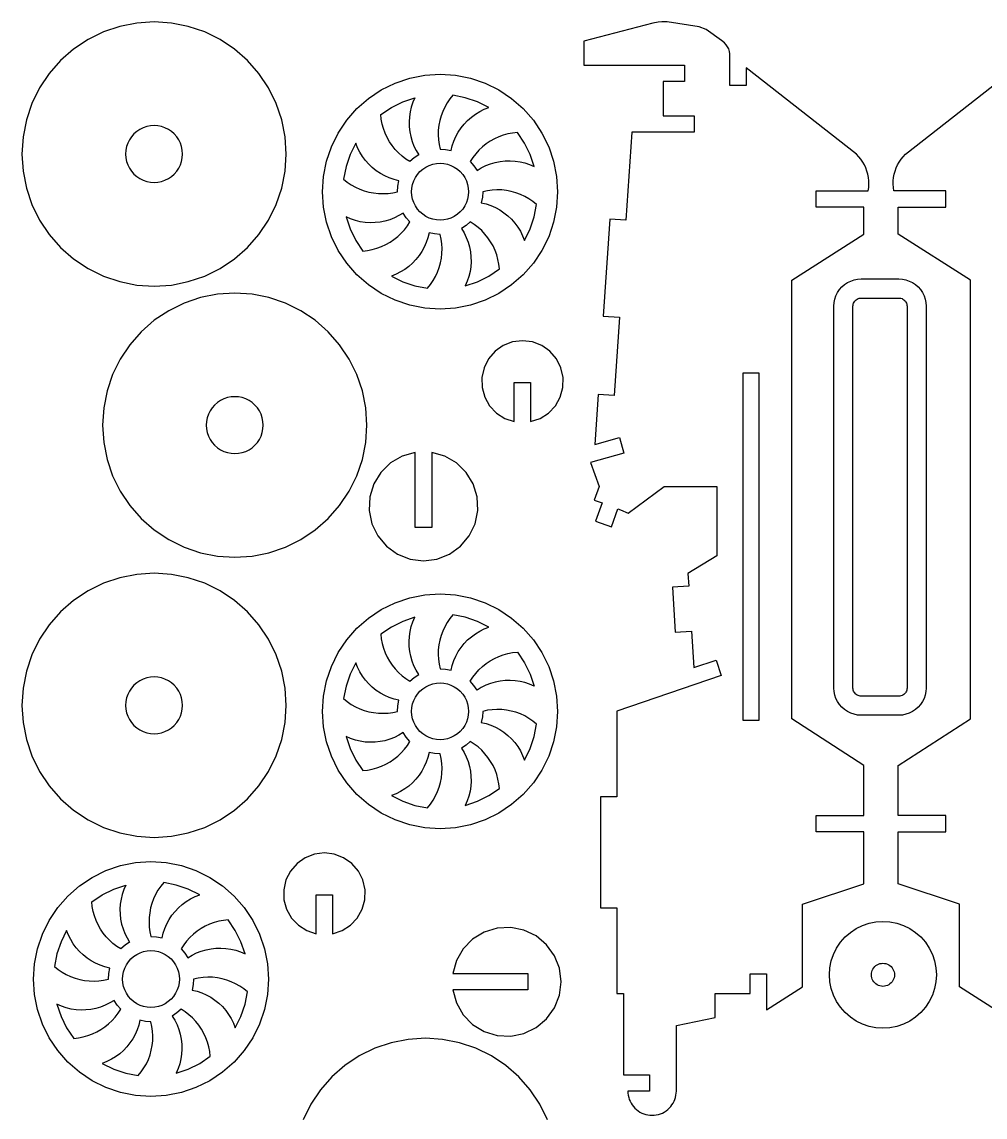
# Model space of a CAD drawing. Extents: x -1646 to 606, y -672 to 653.
# Drawn here: x -1644 to -937, y -152 to 653 of the extents above; entities that cross this region are included whole.
import ezdxf

# ---------------------------------------------------------------- set-up
doc = ezdxf.new("R2010")
doc.units = 0
doc.header["$MEASUREMENT"] = 0
doc.layers.get('0').update_dxf_attribs({"linetype": 'CONTINUOUS'})

msp = doc.modelspace()

# ---------------------------------------------------------------- linework, layer by layer
for points in [[(-1521.47, 649.26), (-1533.92, 651.73), (-1546.58, 652.56), (-1559.24, 651.73), (-1571.69, 649.26), (-1583.7, 645.18), (-1595.08, 639.57), (-1605.63, 632.52), (-1615.17, 624.15), (-1623.54, 614.61), (-1630.59, 604.06), (-1636.2, 592.68), (-1640.28, 580.66), (-1642.75, 568.22), (-1643.58, 555.56), (-1642.75, 542.9), (-1640.28, 530.45), (-1636.2, 518.44), (-1630.59, 507.06), (-1623.54, 496.51), (-1615.17, 486.97), (-1605.63, 478.6), (-1595.08, 471.55), (-1583.7, 465.94), (-1571.69, 461.86), (-1559.24, 459.38), (-1546.58, 458.55), (-1533.92, 459.38), (-1521.47, 461.86), (-1509.46, 465.94), (-1498.08, 471.55), (-1487.53, 478.6), (-1477.99, 486.97), (-1469.62, 496.51), (-1462.57, 507.06), (-1456.96, 518.44), (-1452.88, 530.45), (-1450.41, 542.9), (-1449.58, 555.56), (-1450.41, 568.22), (-1452.88, 580.66), (-1456.96, 592.68), (-1462.57, 604.06), (-1469.62, 614.61), (-1477.99, 624.15), (-1487.53, 632.52), (-1498.08, 639.57), (-1509.46, 645.18)], [(-1202.17, -120.45), (-1182.99, -120.45), (-1182.99, -132.45), (-1198.94, -132.45), (-1198.87, -134), (-1198.67, -135.54), (-1198.33, -137.06), (-1197.86, -138.54), (-1197.27, -139.97), (-1196.55, -141.35), (-1195.72, -142.66), (-1194.77, -143.89), (-1193.72, -145.04), (-1192.58, -146.08), (-1191.35, -147.03), (-1190.04, -147.86), (-1188.66, -148.58), (-1187.23, -149.17), (-1185.75, -149.64), (-1184.23, -149.98), (-1182.69, -150.18), (-1181.14, -150.25), (-1179.59, -150.18), (-1178.05, -149.98), (-1176.54, -149.64), (-1175.06, -149.17), (-1173.62, -148.58), (-1172.24, -147.86), (-1170.94, -147.03), (-1169.7, -146.08), (-1168.56, -145.04), (-1167.51, -143.89), (-1166.57, -142.66), (-1165.73, -141.35), (-1165.01, -139.97), (-1164.42, -138.54), (-1163.95, -137.06), (-1163.62, -135.54), (-1163.42, -134), (-1163.35, -132.45), (-1163.35, -84.29), (-1134.94, -78.33), (-1134.94, -60.7), (-1109.1, -60.7), (-1109.1, -46.26), (-1097.1, -46.26), (-1097.1, -72.82), (-1070.66, -55.81), (-1070.66, 4.82), (-1025.77, 19.79), (-1025.77, 57.89), (-1060.71, 57.89), (-1060.71, 69.89), (-1025.77, 69.89), (-1025.77, 106.57), (-1078.71, 140.81), (-1078.71, 462.96), (-1025.77, 496.6), (-1025.77, 516.62), (-1060.71, 516.62), (-1060.71, 528.62), (-1022.54, 528.62), (-1022.2, 531.03), (-1022.06, 533.47), (-1022.12, 535.9), (-1022.37, 538.33), (-1022.83, 540.72), (-1023.47, 543.07), (-1024.31, 545.36), (-1025.33, 547.57), (-1026.53, 549.69), (-1027.89, 551.71), (-1029.42, 553.61), (-1031.1, 555.38), (-1112.16, 618.91), (-1112.16, 605.78), (-1124.14, 605.78), (-1124.14, 629.17), (-1124.41, 630.95), (-1124.94, 632.67), (-1125.72, 634.29), (-1126.73, 635.77), (-1127.96, 637.09), (-1130.15, 638.87), (-1141.51, 646.98), (-1146.71, 648.89), (-1170, 652.56), (-1173.96, 652.54), (-1176.6, 652.31), (-1180.5, 651.64), (-1231.36, 638.54), (-1231.36, 620.72), (-1157.44, 620.72), (-1157.44, 608.72), (-1173.01, 608.72), (-1173.01, 583.64), (-1150.26, 583.64), (-1150.26, 571.64), (-1196.05, 571.64), (-1200.3, 506.88), (-1212.27, 507.68), (-1217.01, 436.54), (-1205.03, 435.74), (-1208.86, 378.23), (-1220.83, 379.03), (-1223.27, 342.38), (-1205.01, 347.46), (-1201.8, 335.9), (-1226.45, 329.03), (-1220.02, 311.53), (-1223.6, 301.45), (-1217.84, 299.41), (-1222.64, 285.91), (-1210.99, 281.77), (-1206.27, 295.07), (-1204.44, 294.42), (-1198.63, 291.92), (-1172.41, 311.53), (-1133.61, 311.53), (-1133.61, 260.47), (-1154.8, 247.6), (-1154.22, 238.16), (-1166.2, 237.43), (-1164.16, 204.41), (-1152.18, 205.15), (-1150.54, 178.44), (-1134.24, 183.99), (-1130.37, 172.63), (-1207.03, 146.51), (-1207.03, 83.65), (-1219.03, 83.65), (-1219.03, 2.02), (-1207.03, 2.02), (-1207.03, -60.7), (-1202.17, -60.7)], [(-1253.39, 505.53), (-1257.01, 494.85), (-1262, 484.73), (-1268.27, 475.34), (-1275.71, 466.86), (-1284.2, 459.42), (-1293.58, 453.15), (-1303.7, 448.16), (-1314.39, 444.53), (-1325.45, 442.33), (-1336.71, 441.59), (-1347.97, 442.33), (-1359.04, 444.53), (-1369.73, 448.16), (-1379.85, 453.15), (-1389.23, 459.42), (-1397.71, 466.86), (-1405.15, 475.34), (-1411.42, 484.73), (-1416.41, 494.85), (-1420.04, 505.53), (-1422.24, 516.6), (-1422.98, 527.86), (-1422.24, 539.12), (-1420.04, 550.19), (-1416.41, 560.87), (-1411.42, 570.99), (-1405.15, 580.38), (-1397.71, 588.86), (-1389.23, 596.3), (-1379.85, 602.57), (-1369.73, 607.56), (-1359.04, 611.19), (-1347.97, 613.39), (-1336.71, 614.13), (-1325.45, 613.39), (-1314.39, 611.19), (-1303.7, 607.56), (-1293.58, 602.57), (-1284.2, 596.3), (-1275.71, 588.86), (-1268.27, 580.38), (-1262, 570.99), (-1257.01, 560.87), (-1253.39, 550.19), (-1251.18, 539.12), (-1250.45, 527.86), (-1251.18, 516.6)], [(-1379.18, 577.59), (-1379.84, 581.05), (-1380.22, 584.56), (-1372.45, 589.75), (-1364.06, 593.89), (-1355.21, 596.89), (-1356.67, 593.53), (-1357.83, 590.05), (-1358.69, 586.49), (-1359.23, 582.87), (-1359.46, 579.21), (-1359.37, 575.54), (-1358.96, 571.9), (-1358.24, 568.31), (-1357.21, 564.79), (-1355.88, 561.38), (-1354.26, 558.09), (-1352.36, 554.96), (-1355.76, 552.68), (-1358.84, 549.98), (-1361.8, 551.89), (-1364.6, 554.03), (-1367.22, 556.39), (-1369.64, 558.95), (-1371.84, 561.7), (-1373.82, 564.62), (-1375.55, 567.69), (-1377.03, 570.89), (-1378.24, 574.2)], [(-1336.71, 559.15), (-1332.63, 558.88), (-1328.62, 558.08), (-1327.74, 561.64), (-1326.57, 565.11), (-1325.09, 568.47), (-1323.34, 571.68), (-1321.3, 574.74), (-1319.02, 577.6), (-1316.49, 580.25), (-1313.74, 582.68), (-1310.79, 584.86), (-1307.67, 586.77), (-1304.39, 588.41), (-1300.98, 589.75), (-1309.37, 593.89), (-1318.22, 596.89), (-1327.39, 598.71), (-1329.59, 595.97), (-1331.57, 593.05), (-1333.31, 589.99), (-1334.79, 586.79), (-1336.01, 583.48), (-1336.96, 580.09), (-1337.63, 576.63), (-1338.01, 573.13), (-1338.12, 569.6), (-1337.93, 566.08), (-1337.46, 562.59)], [(-1530.01, 568.27), (-1531.81, 570.32), (-1533.87, 572.12), (-1536.14, 573.64), (-1538.59, 574.85), (-1541.18, 575.73), (-1543.85, 576.26), (-1546.58, 576.44), (-1549.31, 576.26), (-1551.98, 575.73), (-1554.57, 574.85), (-1557.02, 573.64), (-1559.29, 572.12), (-1561.34, 570.32), (-1563.15, 568.27), (-1564.66, 566), (-1565.87, 563.55), (-1566.75, 560.96), (-1567.28, 558.28), (-1567.46, 555.56), (-1567.28, 552.83), (-1566.75, 550.15), (-1565.87, 547.57), (-1564.66, 545.12), (-1563.15, 542.85), (-1561.34, 540.79), (-1559.29, 538.99), (-1557.02, 537.47), (-1554.57, 536.27), (-1551.98, 535.39), (-1549.31, 534.86), (-1546.58, 534.68), (-1543.85, 534.86), (-1541.18, 535.39), (-1538.59, 536.27), (-1536.14, 537.47), (-1533.87, 538.99), (-1531.81, 540.79), (-1530.01, 542.85), (-1528.5, 545.12), (-1527.29, 547.57), (-1526.41, 550.15), (-1525.88, 552.83), (-1525.7, 555.56), (-1525.88, 558.28), (-1526.41, 560.96), (-1527.29, 563.55), (-1528.5, 566)], [(-1311.89, 546.91), (-1309.62, 543.5), (-1306.48, 545.41), (-1303.2, 547.03), (-1299.78, 548.36), (-1296.26, 549.39), (-1292.67, 550.11), (-1289.03, 550.52), (-1285.37, 550.61), (-1281.71, 550.38), (-1278.08, 549.83), (-1274.52, 548.98), (-1271.04, 547.82), (-1267.68, 546.36), (-1270.69, 555.21), (-1274.82, 563.59), (-1280.02, 571.37), (-1283.52, 570.99), (-1286.98, 570.32), (-1290.38, 569.38), (-1293.69, 568.17), (-1296.89, 566.7), (-1299.96, 564.96), (-1302.87, 562.99), (-1305.62, 560.79), (-1308.19, 558.37), (-1310.55, 555.75), (-1312.68, 552.95), (-1314.59, 549.98)], [(-1402.74, 555.21), (-1405.74, 546.36), (-1407.57, 537.19), (-1404.82, 534.98), (-1401.91, 533), (-1398.84, 531.26), (-1395.64, 529.78), (-1392.34, 528.56), (-1388.94, 527.61), (-1385.48, 526.95), (-1381.98, 526.56), (-1378.46, 526.46), (-1374.94, 526.64), (-1371.45, 527.11), (-1368, 527.86), (-1367.74, 531.94), (-1366.94, 535.96), (-1370.5, 536.83), (-1373.97, 538.01), (-1377.32, 539.48), (-1380.54, 541.24), (-1383.59, 543.27), (-1386.45, 545.56), (-1389.11, 548.08), (-1391.53, 550.83), (-1393.71, 553.78), (-1395.62, 556.9), (-1397.26, 560.18), (-1398.61, 563.59)], [(-1342.12, 548.03), (-1339.44, 548.56), (-1336.71, 548.74), (-1333.99, 548.56), (-1331.31, 548.03), (-1328.72, 547.15), (-1326.27, 545.94), (-1324, 544.43), (-1321.95, 542.62), (-1320.15, 540.57), (-1318.63, 538.3), (-1317.42, 535.85), (-1316.54, 533.26), (-1316.01, 530.58), (-1315.83, 527.86), (-1316.01, 525.13), (-1316.54, 522.46), (-1317.42, 519.87), (-1318.63, 517.42), (-1320.15, 515.15), (-1321.95, 513.09), (-1324, 511.29), (-1326.27, 509.78), (-1328.72, 508.57), (-1331.31, 507.69), (-1333.99, 507.16), (-1336.71, 506.98), (-1339.44, 507.16), (-1342.12, 507.69), (-1344.7, 508.57), (-1347.15, 509.78), (-1349.42, 511.29), (-1351.48, 513.09), (-1353.28, 515.15), (-1354.8, 517.42), (-1356, 519.87), (-1356.88, 522.46), (-1357.42, 525.13), (-1357.59, 527.86), (-1357.42, 530.58), (-1356.88, 533.26), (-1356, 535.85), (-1354.8, 538.3), (-1353.28, 540.57), (-1351.48, 542.62), (-1349.42, 544.43), (-1347.15, 545.94), (-1344.7, 547.15)], [(-1265.86, 518.53), (-1268.6, 520.74), (-1271.52, 522.72), (-1274.59, 524.46), (-1277.78, 525.94), (-1281.09, 527.16), (-1284.48, 528.1), (-1287.94, 528.77), (-1291.45, 529.16), (-1294.97, 529.26), (-1298.49, 529.08), (-1301.98, 528.61), (-1305.42, 527.86), (-1305.69, 523.78), (-1306.49, 519.76), (-1302.93, 518.89), (-1299.46, 517.71), (-1296.1, 516.24), (-1292.89, 514.48), (-1289.84, 512.45), (-1286.97, 510.16), (-1284.32, 507.64), (-1281.9, 504.89), (-1279.72, 501.94), (-1277.8, 498.82), (-1276.17, 495.54), (-1274.82, 492.13), (-1270.69, 500.51), (-1267.68, 509.36)], [(-1393.41, 484.35), (-1389.91, 484.73), (-1386.45, 485.4), (-1383.05, 486.34), (-1379.74, 487.55), (-1376.54, 489.02), (-1373.47, 490.75), (-1370.55, 492.73), (-1367.8, 494.93), (-1365.24, 497.35), (-1362.88, 499.97), (-1360.74, 502.77), (-1358.84, 505.73), (-1361.54, 508.81), (-1363.81, 512.21), (-1366.94, 510.31), (-1370.23, 508.69), (-1373.65, 507.36), (-1377.16, 506.33), (-1380.76, 505.61), (-1384.4, 505.2), (-1388.06, 505.11), (-1391.72, 505.34), (-1395.34, 505.88), (-1398.91, 506.74), (-1402.38, 507.9), (-1405.74, 509.36), (-1402.74, 500.51), (-1398.61, 492.13)], [(-1293.21, 471.16), (-1293.59, 474.67), (-1294.25, 478.13), (-1295.19, 481.52), (-1296.4, 484.83), (-1297.88, 488.03), (-1299.61, 491.1), (-1301.58, 494.02), (-1303.79, 496.77), (-1306.2, 499.33), (-1308.82, 501.69), (-1311.62, 503.83), (-1314.59, 505.73), (-1317.67, 503.04), (-1321.07, 500.76), (-1319.17, 497.63), (-1317.55, 494.34), (-1316.21, 490.93), (-1315.18, 487.41), (-1314.46, 483.82), (-1314.06, 480.18), (-1313.97, 476.51), (-1314.19, 472.85), (-1314.74, 469.23), (-1315.6, 465.67), (-1316.76, 462.19), (-1318.22, 458.83), (-1309.36, 461.83), (-1300.98, 465.97)], [(-1346.04, 457), (-1343.83, 459.75), (-1341.85, 462.67), (-1340.12, 465.73), (-1338.63, 468.93), (-1337.42, 472.24), (-1336.47, 475.63), (-1335.8, 479.09), (-1335.41, 482.59), (-1335.31, 486.12), (-1335.5, 489.63), (-1335.96, 493.13), (-1336.71, 496.57), (-1340.8, 496.84), (-1344.81, 497.64), (-1345.68, 494.08), (-1346.86, 490.61), (-1348.33, 487.25), (-1350.09, 484.03), (-1352.12, 480.98), (-1354.41, 478.12), (-1356.94, 475.47), (-1359.69, 473.04), (-1362.63, 470.86), (-1365.76, 468.95), (-1369.04, 467.31), (-1372.45, 465.97), (-1364.06, 461.83), (-1355.21, 458.83)], [(-1043.6, 456.02), (-1041.87, 457.99), (-1039.91, 459.71), (-1037.73, 461.16), (-1035.38, 462.32), (-1032.91, 463.16), (-1030.34, 463.67), (-1027.73, 463.84), (-1000.05, 463.84), (-997.44, 463.67), (-994.87, 463.16), (-992.39, 462.32), (-990.05, 461.16), (-987.87, 459.71), (-985.91, 457.99), (-984.18, 456.02), (-982.73, 453.84), (-981.57, 451.5), (-980.73, 449.02), (-980.22, 446.45), (-980.05, 443.84), (-980.05, 163.49), (-980.22, 160.88), (-980.73, 158.31), (-981.57, 155.84), (-982.73, 153.49), (-984.18, 151.31), (-985.91, 149.35), (-987.87, 147.62), (-990.05, 146.17), (-992.39, 145.01), (-994.87, 144.17), (-997.44, 143.66), (-1000.05, 143.49), (-1027.73, 143.49), (-1030.34, 143.66), (-1032.91, 144.17), (-1035.38, 145.01), (-1037.73, 146.17), (-1039.91, 147.62), (-1041.87, 149.35), (-1043.6, 151.31), (-1045.05, 153.49), (-1046.21, 155.84), (-1047.05, 158.31), (-1047.56, 160.88), (-1047.73, 163.49), (-1047.73, 443.84), (-1047.56, 446.45), (-1047.05, 449.02), (-1046.21, 451.5), (-1045.05, 453.84)], [(-1474.72, 260.33), (-1462.27, 262.8), (-1450.26, 266.88), (-1438.88, 272.49), (-1428.33, 279.54), (-1418.79, 287.91), (-1410.42, 297.45), (-1403.37, 308), (-1397.76, 319.38), (-1393.68, 331.39), (-1391.21, 343.84), (-1390.38, 356.5), (-1391.21, 369.16), (-1393.68, 381.61), (-1397.76, 393.62), (-1403.37, 405), (-1410.42, 415.55), (-1418.79, 425.09), (-1428.33, 433.46), (-1438.88, 440.51), (-1450.26, 446.12), (-1462.27, 450.2), (-1474.72, 452.67), (-1487.38, 453.5), (-1500.04, 452.67), (-1512.49, 450.2), (-1524.5, 446.12), (-1535.88, 440.51), (-1546.43, 433.46), (-1555.97, 425.09), (-1564.34, 415.55), (-1571.39, 405), (-1577, 393.62), (-1581.08, 381.61), (-1583.55, 369.16), (-1584.38, 356.5), (-1583.55, 343.84), (-1581.08, 331.39), (-1577, 319.38), (-1571.39, 308), (-1564.34, 297.45), (-1555.97, 287.91), (-1546.43, 279.54), (-1535.88, 272.49), (-1524.5, 266.88), (-1512.49, 262.8), (-1500.04, 260.33), (-1487.38, 259.5)], [(-994.51, 161.19), (-994.85, 160.49), (-995.29, 159.84), (-995.81, 159.25), (-996.4, 158.73), (-997.05, 158.29), (-997.75, 157.95), (-998.5, 157.69), (-999.27, 157.54), (-1000.05, 157.49), (-1027.73, 157.49), (-1028.51, 157.54), (-1029.28, 157.69), (-1030.03, 157.95), (-1030.73, 158.29), (-1031.38, 158.73), (-1031.97, 159.25), (-1032.49, 159.84), (-1032.93, 160.49), (-1033.27, 161.19), (-1033.53, 161.94), (-1033.68, 162.71), (-1033.73, 163.49), (-1033.73, 443.84), (-1033.68, 444.63), (-1033.53, 445.4), (-1033.27, 446.14), (-1032.93, 446.84), (-1032.49, 447.5), (-1031.97, 448.09), (-1031.38, 448.6), (-1030.73, 449.04), (-1030.03, 449.39), (-1029.28, 449.64), (-1028.51, 449.79), (-1027.73, 449.84), (-1000.05, 449.84), (-999.27, 449.79), (-998.5, 449.64), (-997.75, 449.39), (-997.05, 449.04), (-996.4, 448.6), (-995.81, 448.09), (-995.29, 447.5), (-994.85, 446.84), (-994.51, 446.14), (-994.25, 445.4), (-994.1, 444.63), (-994.05, 443.84), (-994.05, 163.49), (-994.1, 162.71), (-994.25, 161.94)], [(-1282.26, 387.81), (-1270.26, 387.81), (-1270.26, 359.09), (-1263.32, 361.42), (-1257.14, 365.37), (-1252.11, 370.69), (-1248.52, 377.08), (-1246.59, 384.15), (-1246.43, 391.48), (-1248.06, 398.62), (-1251.36, 405.16), (-1256.16, 410.7), (-1262.15, 414.92), (-1268.99, 417.55), (-1276.26, 418.44), (-1283.54, 417.55), (-1290.37, 414.92), (-1296.37, 410.7), (-1301.16, 405.16), (-1304.47, 398.62), (-1306.09, 391.48), (-1305.93, 384.15), (-1304, 377.08), (-1300.41, 370.69), (-1295.38, 365.37), (-1289.21, 361.42), (-1282.26, 359.09)], [(-1114.54, 394.67), (-1114.54, 139.84), (-1102.54, 139.84), (-1102.54, 394.67)], [(-1474.67, 373.07), (-1476.94, 374.58), (-1479.39, 375.79), (-1481.98, 376.67), (-1484.65, 377.2), (-1487.38, 377.38), (-1490.11, 377.2), (-1492.78, 376.67), (-1495.37, 375.79), (-1497.82, 374.58), (-1500.09, 373.07), (-1502.14, 371.26), (-1503.95, 369.21), (-1505.46, 366.94), (-1506.67, 364.49), (-1507.55, 361.9), (-1508.08, 359.22), (-1508.26, 356.5), (-1508.08, 353.77), (-1507.55, 351.1), (-1506.67, 348.51), (-1505.46, 346.06), (-1503.95, 343.79), (-1502.14, 341.73), (-1500.09, 339.93), (-1497.82, 338.42), (-1495.37, 337.21), (-1492.78, 336.33), (-1490.11, 335.8), (-1487.38, 335.62), (-1484.65, 335.8), (-1481.98, 336.33), (-1479.39, 337.21), (-1476.94, 338.42), (-1474.67, 339.93), (-1472.61, 341.73), (-1470.81, 343.79), (-1469.3, 346.06), (-1468.09, 348.51), (-1467.21, 351.1), (-1466.68, 353.77), (-1466.5, 356.5), (-1466.68, 359.22), (-1467.21, 361.9), (-1468.09, 364.49), (-1469.3, 366.94), (-1470.81, 369.21), (-1472.61, 371.26)], [(-1342.89, 281.42), (-1354.89, 281.42), (-1354.89, 336.44), (-1364.46, 333.74), (-1373.07, 328.76), (-1380.18, 321.81), (-1385.36, 313.32), (-1388.28, 303.81), (-1388.77, 293.88), (-1386.8, 284.14), (-1382.48, 275.18), (-1376.09, 267.56), (-1368.01, 261.76), (-1358.75, 258.13), (-1348.89, 256.89), (-1339.02, 258.13), (-1329.76, 261.76), (-1321.69, 267.56), (-1315.29, 275.18), (-1310.98, 284.14), (-1309, 293.88), (-1309.49, 303.81), (-1312.42, 313.32), (-1317.6, 321.81), (-1324.71, 328.76), (-1333.32, 333.74), (-1342.89, 336.44)], [(-1605.63, 227.73), (-1615.17, 219.36), (-1623.54, 209.82), (-1630.59, 199.27), (-1636.2, 187.89), (-1640.28, 175.88), (-1642.75, 163.43), (-1643.58, 150.77), (-1642.75, 138.11), (-1640.28, 125.67), (-1636.2, 113.65), (-1630.59, 102.27), (-1623.54, 91.72), (-1615.17, 82.18), (-1605.63, 73.81), (-1595.08, 66.76), (-1583.7, 61.15), (-1571.69, 57.07), (-1559.24, 54.6), (-1546.58, 53.77), (-1533.92, 54.6), (-1521.47, 57.07), (-1509.46, 61.15), (-1498.08, 66.76), (-1487.53, 73.81), (-1477.99, 82.18), (-1469.62, 91.72), (-1462.57, 102.27), (-1456.96, 113.65), (-1452.88, 125.67), (-1450.41, 138.11), (-1449.58, 150.77), (-1450.41, 163.43), (-1452.88, 175.88), (-1456.96, 187.89), (-1462.57, 199.27), (-1469.62, 209.82), (-1477.99, 219.36), (-1487.53, 227.73), (-1498.08, 234.78), (-1509.46, 240.39), (-1521.47, 244.47), (-1533.92, 246.95), (-1546.58, 247.78), (-1559.24, 246.95), (-1571.69, 244.47), (-1583.7, 240.39), (-1595.08, 234.78)], [(-1257.01, 179.37), (-1253.39, 168.69), (-1251.18, 157.62), (-1250.45, 146.36), (-1251.18, 135.1), (-1253.39, 124.03), (-1257.01, 113.35), (-1262, 103.23), (-1268.27, 93.84), (-1275.71, 85.36), (-1284.2, 77.92), (-1293.58, 71.65), (-1303.7, 66.66), (-1314.39, 63.03), (-1325.45, 60.83), (-1336.71, 60.09), (-1347.97, 60.83), (-1359.04, 63.03), (-1369.73, 66.66), (-1379.85, 71.65), (-1389.23, 77.92), (-1397.71, 85.36), (-1405.15, 93.84), (-1411.42, 103.23), (-1416.41, 113.35), (-1420.04, 124.03), (-1422.24, 135.1), (-1422.98, 146.36), (-1422.24, 157.62), (-1420.04, 168.69), (-1416.41, 179.37), (-1411.42, 189.49), (-1405.15, 198.88), (-1397.71, 207.36), (-1389.23, 214.8), (-1379.85, 221.07), (-1369.73, 226.06), (-1359.04, 229.69), (-1347.97, 231.89), (-1336.71, 232.63), (-1325.45, 231.89), (-1314.39, 229.69), (-1303.7, 226.06), (-1293.58, 221.07), (-1284.2, 214.8), (-1275.71, 207.36), (-1268.27, 198.88), (-1262, 189.49)], [(-1327.39, 217.21), (-1329.59, 214.47), (-1331.57, 211.55), (-1333.31, 208.49), (-1334.79, 205.29), (-1336.01, 201.98), (-1336.96, 198.59), (-1337.63, 195.13), (-1338.01, 191.63), (-1338.12, 188.1), (-1337.93, 184.58), (-1337.46, 181.09), (-1336.71, 177.65), (-1332.63, 177.38), (-1328.62, 176.58), (-1327.74, 180.14), (-1326.57, 183.61), (-1325.09, 186.97), (-1323.34, 190.18), (-1321.3, 193.24), (-1319.02, 196.1), (-1316.49, 198.75), (-1313.74, 201.18), (-1310.79, 203.36), (-1307.67, 205.27), (-1304.39, 206.91), (-1300.98, 208.25), (-1309.37, 212.39), (-1318.22, 215.39)], [(-1355.76, 171.18), (-1352.36, 173.46), (-1354.26, 176.59), (-1355.88, 179.88), (-1357.21, 183.29), (-1358.24, 186.81), (-1358.96, 190.4), (-1359.37, 194.04), (-1359.46, 197.71), (-1359.23, 201.37), (-1358.69, 204.99), (-1357.83, 208.55), (-1356.67, 212.03), (-1355.21, 215.39), (-1364.06, 212.39), (-1372.45, 208.25), (-1380.22, 203.06), (-1379.84, 199.55), (-1379.18, 196.09), (-1378.24, 192.7), (-1377.03, 189.39), (-1375.55, 186.19), (-1373.82, 183.12), (-1371.84, 180.2), (-1369.64, 177.45), (-1367.22, 174.89), (-1364.6, 172.53), (-1361.8, 170.39), (-1358.84, 168.48)], [(-1280.02, 189.87), (-1274.82, 182.09), (-1270.69, 173.71), (-1267.68, 164.86), (-1271.04, 166.32), (-1274.52, 167.48), (-1278.08, 168.33), (-1281.71, 168.88), (-1285.37, 169.11), (-1289.03, 169.02), (-1292.67, 168.61), (-1296.26, 167.89), (-1299.78, 166.86), (-1303.2, 165.53), (-1306.48, 163.91), (-1309.62, 162), (-1311.89, 165.41), (-1314.59, 168.48), (-1312.68, 171.45), (-1310.55, 174.25), (-1308.19, 176.87), (-1305.62, 179.29), (-1302.87, 181.49), (-1299.96, 183.46), (-1296.89, 185.19), (-1293.69, 186.67), (-1290.38, 187.88), (-1286.98, 188.82), (-1283.52, 189.49)], [(-1402.74, 173.71), (-1405.74, 164.86), (-1407.57, 155.69), (-1404.82, 153.48), (-1401.91, 151.5), (-1398.84, 149.76), (-1395.64, 148.28), (-1392.34, 147.06), (-1388.94, 146.11), (-1385.48, 145.45), (-1381.98, 145.06), (-1378.46, 144.96), (-1374.94, 145.14), (-1371.45, 145.61), (-1368, 146.36), (-1367.74, 150.44), (-1366.94, 154.46), (-1370.5, 155.33), (-1373.97, 156.51), (-1377.32, 157.98), (-1380.54, 159.74), (-1383.59, 161.77), (-1386.45, 164.06), (-1389.11, 166.58), (-1391.53, 169.33), (-1393.71, 172.28), (-1395.62, 175.4), (-1397.26, 178.68), (-1398.61, 182.09)], [(-1563.15, 138.06), (-1561.34, 136.01), (-1559.29, 134.21), (-1557.02, 132.69), (-1554.57, 131.48), (-1551.98, 130.6), (-1549.31, 130.07), (-1546.58, 129.89), (-1543.85, 130.07), (-1541.18, 130.6), (-1538.59, 131.48), (-1536.14, 132.69), (-1533.87, 134.21), (-1531.81, 136.01), (-1530.01, 138.06), (-1528.5, 140.33), (-1527.29, 142.78), (-1526.41, 145.37), (-1525.88, 148.05), (-1525.7, 150.77), (-1525.88, 153.5), (-1526.41, 156.18), (-1527.29, 158.76), (-1528.5, 161.21), (-1530.01, 163.48), (-1531.81, 165.54), (-1533.87, 167.34), (-1536.14, 168.86), (-1538.59, 170.06), (-1541.18, 170.94), (-1543.85, 171.47), (-1546.58, 171.65), (-1549.31, 171.47), (-1551.98, 170.94), (-1554.57, 170.06), (-1557.02, 168.86), (-1559.29, 167.34), (-1561.34, 165.54), (-1563.15, 163.48), (-1564.66, 161.21), (-1565.87, 158.76), (-1566.75, 156.18), (-1567.28, 153.5), (-1567.46, 150.77), (-1567.28, 148.05), (-1566.75, 145.37), (-1565.87, 142.78), (-1564.66, 140.33)], [(-1344.7, 165.65), (-1342.12, 166.53), (-1339.44, 167.06), (-1336.71, 167.24), (-1333.99, 167.06), (-1331.31, 166.53), (-1328.72, 165.65), (-1326.27, 164.44), (-1324, 162.92), (-1321.95, 161.12), (-1320.15, 159.07), (-1318.63, 156.8), (-1317.42, 154.35), (-1316.54, 151.76), (-1316.01, 149.08), (-1315.83, 146.36), (-1316.01, 143.63), (-1316.54, 140.95), (-1317.42, 138.37), (-1318.63, 135.92), (-1320.15, 133.65), (-1321.95, 131.59), (-1324, 129.79), (-1326.27, 128.28), (-1328.72, 127.07), (-1331.31, 126.19), (-1333.99, 125.66), (-1336.71, 125.48), (-1339.44, 125.66), (-1342.12, 126.19), (-1344.7, 127.07), (-1347.15, 128.28), (-1349.42, 129.79), (-1351.48, 131.59), (-1353.28, 133.65), (-1354.8, 135.92), (-1356, 138.37), (-1356.88, 140.95), (-1357.42, 143.63), (-1357.59, 146.36), (-1357.42, 149.08), (-1356.88, 151.76), (-1356, 154.35), (-1354.8, 156.8), (-1353.28, 159.07), (-1351.48, 161.12), (-1349.42, 162.92), (-1347.15, 164.44)], [(-1265.86, 137.03), (-1268.6, 139.24), (-1271.52, 141.22), (-1274.59, 142.96), (-1277.78, 144.44), (-1281.09, 145.66), (-1284.48, 146.6), (-1287.94, 147.27), (-1291.45, 147.66), (-1294.97, 147.76), (-1298.49, 147.58), (-1301.98, 147.11), (-1305.42, 146.36), (-1305.69, 142.28), (-1306.49, 138.26), (-1302.93, 137.39), (-1299.46, 136.21), (-1296.1, 134.74), (-1292.89, 132.98), (-1289.84, 130.95), (-1286.97, 128.66), (-1284.32, 126.14), (-1281.9, 123.39), (-1279.72, 120.44), (-1277.8, 117.32), (-1276.17, 114.04), (-1274.82, 110.63), (-1270.69, 119.01), (-1267.68, 127.86)], [(-1393.41, 102.85), (-1389.91, 103.23), (-1386.45, 103.9), (-1383.05, 104.84), (-1379.74, 106.05), (-1376.54, 107.52), (-1373.47, 109.25), (-1370.55, 111.23), (-1367.8, 113.43), (-1365.24, 115.85), (-1362.88, 118.47), (-1360.74, 121.27), (-1358.84, 124.23), (-1361.54, 127.31), (-1363.81, 130.71), (-1366.94, 128.81), (-1370.23, 127.19), (-1373.65, 125.86), (-1377.16, 124.83), (-1380.76, 124.11), (-1384.4, 123.7), (-1388.06, 123.61), (-1391.72, 123.84), (-1395.34, 124.38), (-1398.91, 125.24), (-1402.38, 126.4), (-1405.74, 127.86), (-1402.74, 119.01), (-1398.61, 110.63)], [(-1293.21, 89.66), (-1293.59, 93.16), (-1294.25, 96.63), (-1295.19, 100.02), (-1296.4, 103.33), (-1297.88, 106.53), (-1299.61, 109.6), (-1301.58, 112.52), (-1303.79, 115.27), (-1306.2, 117.83), (-1308.82, 120.19), (-1311.62, 122.33), (-1314.59, 124.23), (-1317.67, 121.54), (-1321.07, 119.26), (-1319.17, 116.13), (-1317.55, 112.84), (-1316.21, 109.43), (-1315.18, 105.91), (-1314.46, 102.32), (-1314.06, 98.68), (-1313.97, 95.01), (-1314.19, 91.35), (-1314.74, 87.73), (-1315.6, 84.17), (-1316.76, 80.69), (-1318.22, 77.33), (-1309.36, 80.33), (-1300.98, 84.47)], [(-1346.04, 75.5), (-1343.83, 78.25), (-1341.85, 81.17), (-1340.12, 84.23), (-1338.63, 87.43), (-1337.42, 90.74), (-1336.47, 94.13), (-1335.8, 97.59), (-1335.41, 101.09), (-1335.31, 104.61), (-1335.5, 108.13), (-1335.96, 111.63), (-1336.71, 115.07), (-1340.8, 115.34), (-1344.81, 116.14), (-1345.68, 112.58), (-1346.86, 109.11), (-1348.33, 105.75), (-1350.09, 102.53), (-1352.12, 99.48), (-1354.41, 96.62), (-1356.94, 93.97), (-1359.69, 91.54), (-1362.63, 89.36), (-1365.76, 87.45), (-1369.04, 85.81), (-1372.45, 84.47), (-1364.06, 80.33), (-1355.21, 77.33)], [(-1427.6, 11.73), (-1415.6, 11.73), (-1415.6, -17), (-1408.66, -14.66), (-1402.48, -10.72), (-1397.45, -5.39), (-1393.86, 1), (-1391.93, 8.07), (-1391.77, 15.39), (-1393.39, 22.54), (-1396.7, 29.08), (-1401.5, 34.62), (-1407.49, 38.83), (-1414.33, 41.47), (-1421.6, 42.36), (-1428.87, 41.47), (-1435.71, 38.83), (-1441.71, 34.62), (-1446.5, 29.08), (-1449.81, 22.54), (-1451.43, 15.39), (-1451.27, 8.07), (-1449.34, 1), (-1445.75, -5.39), (-1440.72, -10.72), (-1434.55, -14.66), (-1427.6, -17)], [(-1465.55, -72.56), (-1469.17, -83.24), (-1474.17, -93.36), (-1480.43, -102.75), (-1487.87, -111.23), (-1496.36, -118.67), (-1505.74, -124.94), (-1515.86, -129.93), (-1526.55, -133.56), (-1537.61, -135.76), (-1548.88, -136.5), (-1560.14, -135.76), (-1571.2, -133.56), (-1581.89, -129.93), (-1592.01, -124.94), (-1601.39, -118.67), (-1609.88, -111.23), (-1617.32, -102.75), (-1623.58, -93.36), (-1628.58, -83.24), (-1632.2, -72.56), (-1634.4, -61.49), (-1635.14, -50.23), (-1634.4, -38.97), (-1632.2, -27.9), (-1628.58, -17.22), (-1623.58, -7.1), (-1617.32, 2.29), (-1609.88, 10.77), (-1601.39, 18.21), (-1592.01, 24.48), (-1581.89, 29.47), (-1571.2, 33.1), (-1560.14, 35.3), (-1548.88, 36.04), (-1537.61, 35.3), (-1526.55, 33.1), (-1515.86, 29.47), (-1505.74, 24.48), (-1496.36, 18.21), (-1487.87, 10.77), (-1480.43, 2.29), (-1474.17, -7.1), (-1469.17, -17.22), (-1465.55, -27.9), (-1463.35, -38.97), (-1462.61, -50.23), (-1463.35, -61.49)], [(-1591.34, -0.5), (-1592, 2.96), (-1592.38, 6.47), (-1584.61, 11.66), (-1576.22, 15.8), (-1567.37, 18.8), (-1568.83, 15.44), (-1569.99, 11.96), (-1570.85, 8.4), (-1571.39, 4.78), (-1571.62, 1.12), (-1571.53, -2.55), (-1571.13, -6.19), (-1570.4, -9.78), (-1569.37, -13.3), (-1568.04, -16.71), (-1566.42, -20), (-1564.52, -23.13), (-1567.92, -25.41), (-1571, -28.11), (-1573.96, -26.2), (-1576.77, -24.06), (-1579.38, -21.7), (-1581.8, -19.14), (-1584.01, -16.39), (-1585.98, -13.47), (-1587.71, -10.4), (-1589.19, -7.2), (-1590.4, -3.89)], [(-1548.88, -18.94), (-1544.79, -19.21), (-1540.78, -20.01), (-1539.91, -16.45), (-1538.73, -12.98), (-1537.26, -9.62), (-1535.5, -6.41), (-1533.47, -3.35), (-1531.18, -0.49), (-1528.65, 2.16), (-1525.9, 4.59), (-1522.96, 6.77), (-1519.83, 8.68), (-1516.55, 10.32), (-1513.14, 11.66), (-1521.53, 15.8), (-1530.38, 18.8), (-1539.55, 20.62), (-1541.76, 17.88), (-1543.74, 14.96), (-1545.47, 11.9), (-1546.95, 8.7), (-1548.17, 5.39), (-1549.12, 2), (-1549.79, -1.46), (-1550.18, -4.96), (-1550.28, -8.49), (-1550.09, -12.01), (-1549.63, -15.5)], [(-1524.05, -31.18), (-1521.78, -34.59), (-1518.64, -32.68), (-1515.36, -31.06), (-1511.94, -29.73), (-1508.43, -28.7), (-1504.83, -27.98), (-1501.19, -27.57), (-1497.53, -27.48), (-1493.87, -27.71), (-1490.25, -28.26), (-1486.68, -29.11), (-1483.21, -30.27), (-1479.84, -31.73), (-1482.85, -22.88), (-1486.98, -14.5), (-1492.18, -6.72), (-1495.68, -7.1), (-1499.14, -7.77), (-1502.54, -8.71), (-1505.85, -9.92), (-1509.05, -11.4), (-1512.12, -13.13), (-1515.04, -15.1), (-1517.79, -17.3), (-1520.35, -19.72), (-1522.71, -22.34), (-1524.85, -25.14), (-1526.75, -28.11)], [(-1021.91, -84.98), (-1026.77, -83.33), (-1031.38, -81.06), (-1035.65, -78.21), (-1039.51, -74.82), (-1042.89, -70.96), (-1045.74, -66.69), (-1048.02, -62.09), (-1049.67, -57.23), (-1050.67, -52.19), (-1051, -47.07), (-1050.67, -41.94), (-1049.67, -36.91), (-1048.02, -32.05), (-1045.74, -27.44), (-1042.89, -23.17), (-1039.51, -19.31), (-1035.65, -15.93), (-1031.38, -13.08), (-1026.77, -10.81), (-1021.91, -9.16), (-1016.88, -8.15), (-1011.75, -7.82), (-1006.63, -8.15), (-1001.59, -9.16), (-996.73, -10.81), (-992.13, -13.08), (-987.86, -15.93), (-984, -19.31), (-980.61, -23.17), (-977.76, -27.44), (-975.49, -32.05), (-973.84, -36.91), (-972.84, -41.94), (-972.5, -47.07), (-972.84, -52.19), (-973.84, -57.23), (-975.49, -62.09), (-977.76, -66.69), (-980.61, -70.96), (-984, -74.82), (-987.86, -78.21), (-992.13, -81.06), (-996.73, -83.33), (-1001.59, -84.98), (-1006.63, -85.98), (-1011.75, -86.32), (-1016.88, -85.98)], [(-1614.9, -22.88), (-1617.91, -31.73), (-1619.73, -40.9), (-1616.98, -43.11), (-1614.07, -45.09), (-1611, -46.83), (-1607.81, -48.31), (-1604.5, -49.53), (-1601.1, -50.48), (-1597.64, -51.14), (-1594.14, -51.53), (-1590.62, -51.63), (-1587.1, -51.45), (-1583.61, -50.98), (-1580.16, -50.23), (-1579.9, -46.15), (-1579.1, -42.13), (-1582.66, -41.26), (-1586.13, -40.08), (-1589.48, -38.61), (-1592.7, -36.85), (-1595.75, -34.82), (-1598.61, -32.53), (-1601.27, -30.01), (-1603.69, -27.26), (-1605.87, -24.31), (-1607.79, -21.19), (-1609.42, -17.91), (-1610.77, -14.5)], [(-1272.44, -46.17), (-1272.44, -58.17), (-1327.46, -58.17), (-1324.76, -67.74), (-1319.78, -76.35), (-1312.83, -83.46), (-1304.34, -88.64), (-1294.84, -91.57), (-1284.9, -92.06), (-1275.16, -90.08), (-1266.2, -85.76), (-1258.58, -79.37), (-1252.78, -71.29), (-1249.15, -62.04), (-1247.91, -52.17), (-1249.15, -42.3), (-1252.78, -33.04), (-1258.58, -24.97), (-1266.2, -18.57), (-1275.16, -14.26), (-1284.9, -12.28), (-1294.84, -12.77), (-1304.34, -15.7), (-1312.83, -20.88), (-1319.78, -27.99), (-1324.76, -36.6), (-1327.46, -46.17)], [(-1554.28, -30.06), (-1551.6, -29.53), (-1548.88, -29.35), (-1546.15, -29.53), (-1543.47, -30.06), (-1540.88, -30.94), (-1538.43, -32.15), (-1536.16, -33.67), (-1534.11, -35.47), (-1532.31, -37.52), (-1530.79, -39.79), (-1529.58, -42.24), (-1528.71, -44.83), (-1528.17, -47.51), (-1527.99, -50.23), (-1528.17, -52.96), (-1528.71, -55.64), (-1529.58, -58.22), (-1530.79, -60.67), (-1532.31, -62.94), (-1534.11, -65), (-1536.16, -66.8), (-1538.43, -68.31), (-1540.88, -69.52), (-1543.47, -70.4), (-1546.15, -70.93), (-1548.88, -71.11), (-1551.6, -70.93), (-1554.28, -70.4), (-1556.87, -69.52), (-1559.32, -68.31), (-1561.59, -66.8), (-1563.64, -65), (-1565.44, -62.94), (-1566.96, -60.67), (-1568.17, -58.22), (-1569.04, -55.64), (-1569.58, -52.96), (-1569.76, -50.23), (-1569.58, -47.51), (-1569.04, -44.83), (-1568.17, -42.24), (-1566.96, -39.79), (-1565.44, -37.52), (-1563.64, -35.47), (-1561.59, -33.67), (-1559.32, -32.15), (-1556.87, -30.94)], [(-1013.95, -55.26), (-1015, -54.9), (-1015.99, -54.41), (-1016.91, -53.8), (-1017.75, -53.06), (-1018.48, -52.23), (-1019.1, -51.31), (-1019.59, -50.31), (-1019.94, -49.26), (-1020.16, -48.17), (-1020.23, -47.07), (-1020.16, -45.96), (-1019.94, -44.87), (-1019.59, -43.82), (-1019.1, -42.83), (-1018.48, -41.91), (-1017.75, -41.07), (-1016.91, -40.34), (-1015.99, -39.72), (-1015, -39.23), (-1013.95, -38.88), (-1012.86, -38.66), (-1011.75, -38.59), (-1010.65, -38.66), (-1009.56, -38.88), (-1008.51, -39.23), (-1007.51, -39.72), (-1006.59, -40.34), (-1005.76, -41.07), (-1005.02, -41.91), (-1004.41, -42.83), (-1003.92, -43.82), (-1003.56, -44.87), (-1003.34, -45.96), (-1003.27, -47.07), (-1003.34, -48.17), (-1003.56, -49.26), (-1003.92, -50.31), (-1004.41, -51.31), (-1005.02, -52.23), (-1005.76, -53.06), (-1006.59, -53.8), (-1007.51, -54.41), (-1008.51, -54.9), (-1009.56, -55.26), (-1010.65, -55.48), (-1011.75, -55.55), (-1012.86, -55.48)], [(-1478.02, -59.56), (-1480.77, -57.35), (-1483.68, -55.37), (-1486.75, -53.63), (-1489.94, -52.15), (-1493.25, -50.93), (-1496.65, -49.99), (-1500.11, -49.32), (-1503.61, -48.93), (-1507.13, -48.83), (-1510.65, -49.01), (-1514.14, -49.48), (-1517.59, -50.23), (-1517.85, -54.31), (-1518.65, -58.33), (-1515.09, -59.2), (-1511.62, -60.38), (-1508.27, -61.85), (-1505.05, -63.61), (-1502, -65.64), (-1499.14, -67.93), (-1496.48, -70.45), (-1494.06, -73.2), (-1491.88, -76.15), (-1489.96, -79.28), (-1488.33, -82.55), (-1486.98, -85.96), (-1482.85, -77.58), (-1479.84, -68.73)], [(-1602.07, -93.36), (-1598.61, -92.69), (-1595.21, -91.75), (-1591.9, -90.54), (-1588.7, -89.07), (-1585.63, -87.34), (-1582.71, -85.36), (-1579.96, -83.16), (-1577.4, -80.74), (-1575.04, -78.12), (-1572.9, -75.32), (-1571, -72.36), (-1573.7, -69.28), (-1575.97, -65.88), (-1579.11, -67.78), (-1582.39, -69.4), (-1585.81, -70.73), (-1589.32, -71.76), (-1592.92, -72.48), (-1596.56, -72.89), (-1600.22, -72.98), (-1603.88, -72.75), (-1607.51, -72.21), (-1611.07, -71.35), (-1614.54, -70.19), (-1617.91, -68.73), (-1614.9, -77.58), (-1610.77, -85.96), (-1605.57, -93.74)], [(-1505.37, -106.93), (-1505.75, -103.43), (-1506.41, -99.96), (-1507.35, -96.57), (-1508.56, -93.26), (-1510.04, -90.06), (-1511.77, -86.99), (-1513.74, -84.07), (-1515.95, -81.32), (-1518.37, -78.76), (-1520.98, -76.4), (-1523.79, -74.26), (-1526.75, -72.36), (-1529.83, -75.05), (-1533.23, -77.33), (-1531.33, -80.46), (-1529.71, -83.75), (-1528.38, -87.16), (-1527.35, -90.68), (-1526.62, -94.27), (-1526.22, -97.91), (-1526.13, -101.58), (-1526.36, -105.24), (-1526.9, -108.86), (-1527.76, -112.42), (-1528.92, -115.9), (-1530.38, -119.26), (-1521.53, -116.26), (-1513.14, -112.12)], [(-1558.2, -121.09), (-1555.99, -118.34), (-1554.02, -115.42), (-1552.28, -112.36), (-1550.8, -109.16), (-1549.58, -105.85), (-1548.63, -102.46), (-1547.96, -99), (-1547.57, -95.5), (-1547.47, -91.98), (-1547.66, -88.46), (-1548.13, -84.96), (-1548.88, -81.52), (-1552.96, -81.25), (-1556.97, -80.45), (-1557.84, -84.01), (-1559.02, -87.48), (-1560.49, -90.84), (-1562.25, -94.06), (-1564.28, -97.11), (-1566.57, -99.97), (-1569.1, -102.62), (-1571.85, -105.05), (-1574.79, -107.23), (-1577.92, -109.14), (-1581.2, -110.78), (-1584.61, -112.12), (-1576.22, -116.26), (-1567.37, -119.26)]]:
    msp.add_lwpolyline(points, close=True)
for points in [[(-929.2, -72.82), (-955.64, -55.81), (-955.64, 4.82), (-1000.53, 19.79), (-1000.53, 57.89), (-965.59, 57.89), (-965.59, 69.89), (-1000.53, 69.89), (-1000.53, 106.57), (-947.59, 140.81), (-947.59, 462.96), (-1000.53, 496.6), (-1000.53, 516.62), (-965.59, 516.62), (-965.59, 528.62), (-1003.76, 528.62), (-1004.1, 531.03), (-1004.24, 533.47), (-1004.18, 535.9), (-1003.93, 538.33), (-1003.47, 540.72), (-1002.83, 543.07), (-1001.99, 545.36), (-1000.97, 547.57), (-999.77, 549.69), (-998.41, 551.71), (-996.88, 553.61), (-995.2, 555.38), (-914.14, 618.91)], [(-1257.9, -153.54), (-1263.51, -142.16), (-1270.56, -131.61), (-1278.93, -122.07), (-1288.47, -113.7), (-1299.02, -106.65), (-1310.4, -101.04), (-1322.41, -96.96), (-1334.86, -94.49), (-1347.52, -93.66), (-1360.18, -94.49), (-1372.63, -96.96), (-1384.64, -101.04), (-1396.02, -106.65), (-1406.57, -113.7), (-1416.11, -122.07), (-1424.48, -131.61), (-1431.53, -142.16), (-1437.14, -153.54)]]:
    msp.add_lwpolyline(points)

doc.saveas('drawing.dxf')
